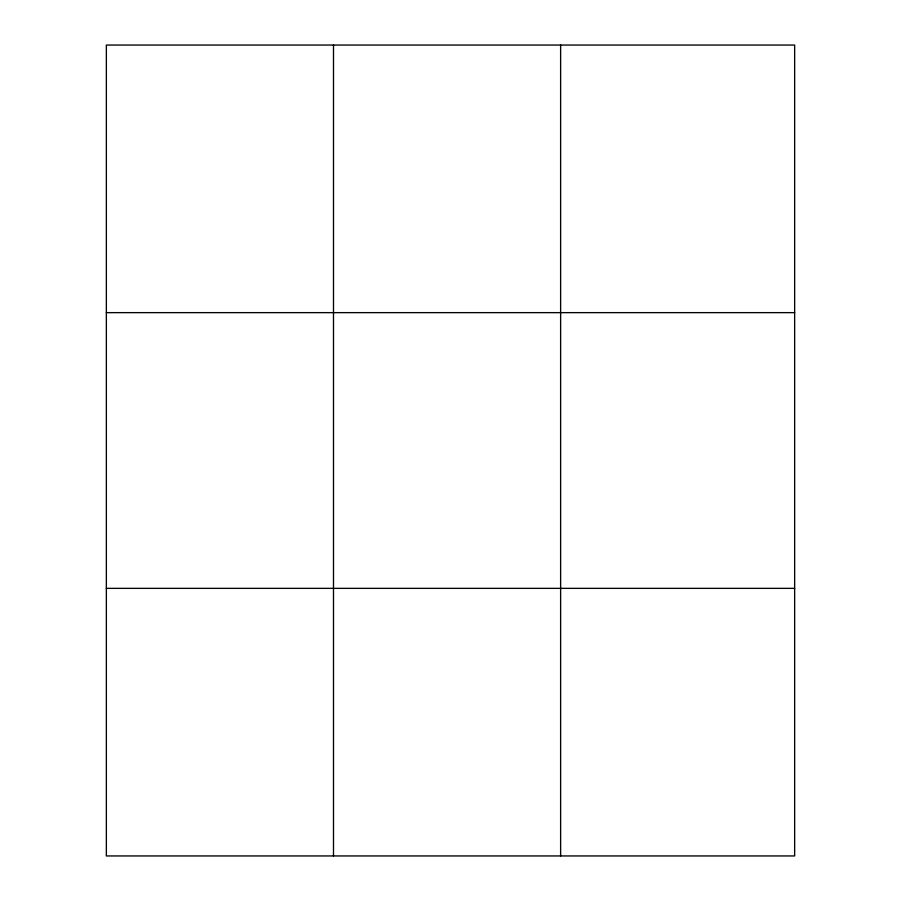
<?xml version="1.0" encoding="UTF-8"?>
<svg xmlns="http://www.w3.org/2000/svg" width="901" height="901" viewBox="0 0 901 901"><rect width="100%" height="100%" fill="white"/><g stroke="black" fill="none" stroke-linecap="round" stroke-linejoin="round"><path stroke-width="1.35" d="M333.494 855.95L333.494 45.05M560.625 855.95L560.625 45.05M794.648 588.353L794.648 855.95L106.352 855.95L106.352 45.05L794.648 45.05L794.648 588.353L106.352 588.353M106.352 312.647L794.648 312.647"/></g></svg>
